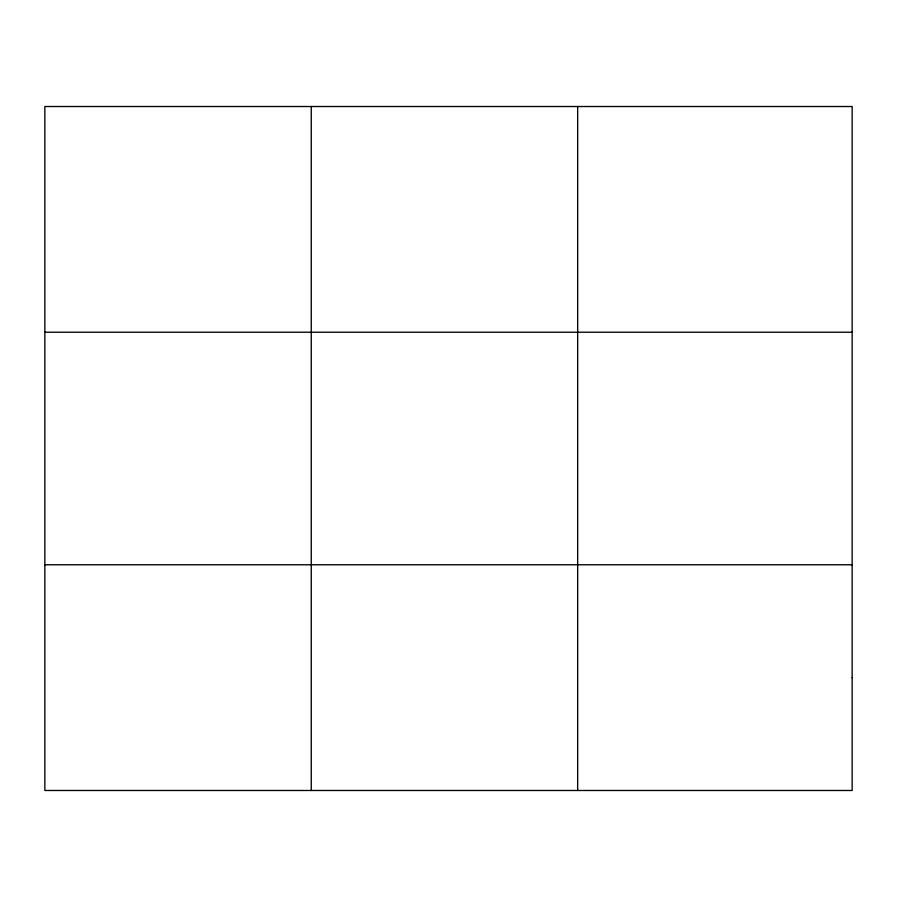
<?xml version="1.0" encoding="UTF-8"?>
<svg xmlns="http://www.w3.org/2000/svg" width="897" height="897" viewBox="0 0 897 897"><rect width="100%" height="100%" fill="white"/><g stroke="black" fill="none" stroke-linecap="round" stroke-linejoin="round"><path stroke-width="1.35" d="M311.259 106.519L311.259 790.481M577.668 106.519L577.668 790.481M44.85 332.226L852.15 332.226M44.85 564.774L852.15 564.774M852.15 677.627L852.15 790.481L44.85 790.481L44.85 106.519L852.15 106.519L852.15 677.627"/></g></svg>
